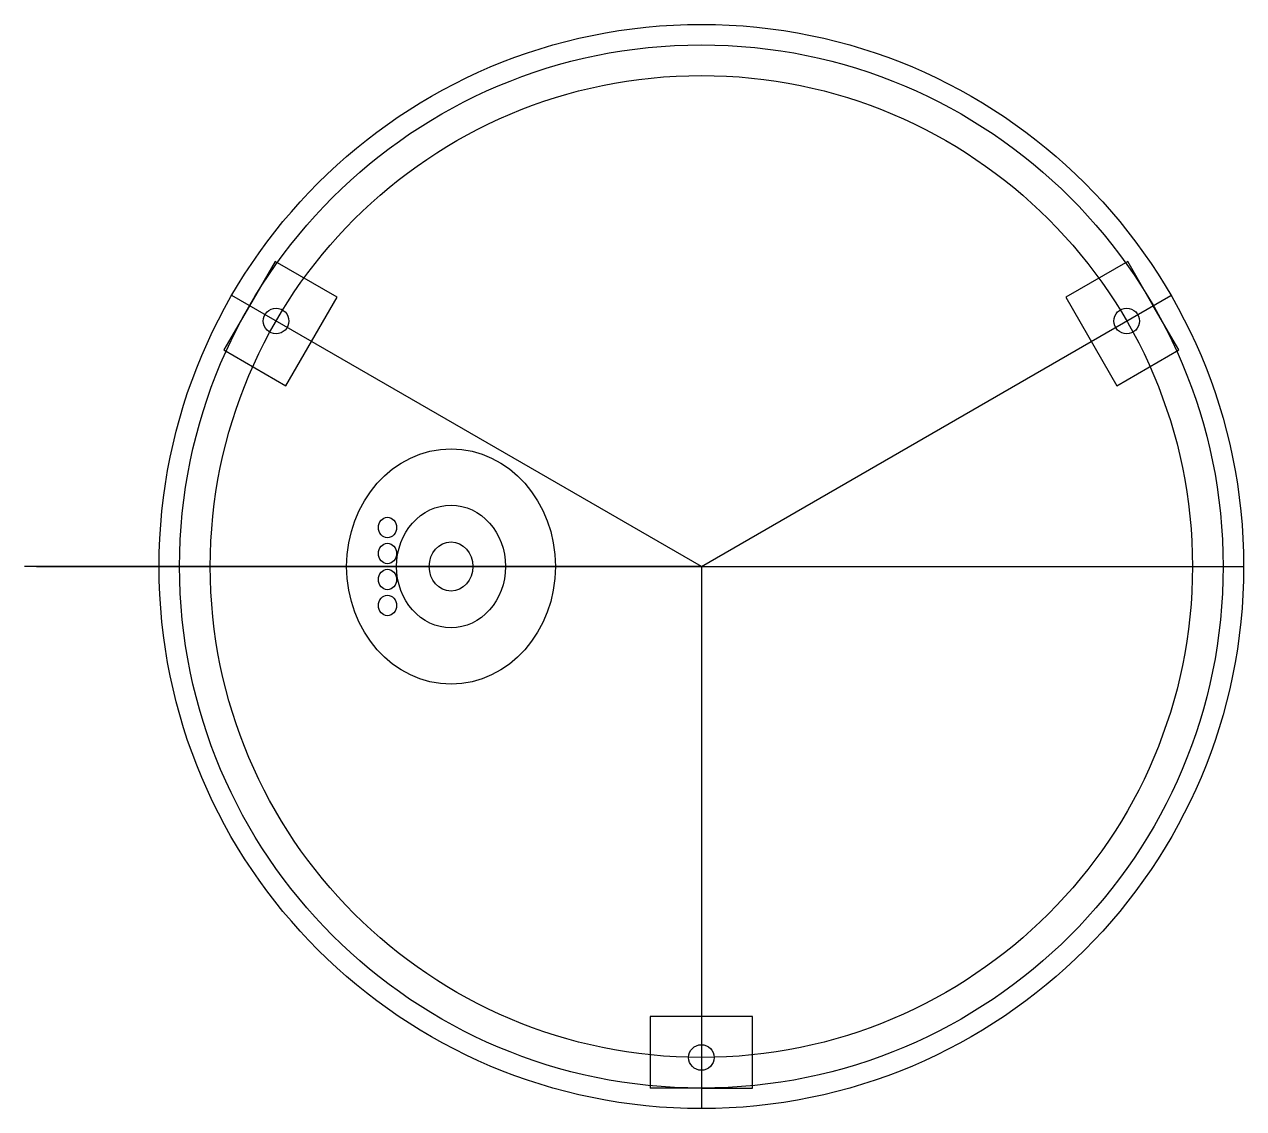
# Model space of a CAD drawing. Header units: centimetres. Extents: x -6.6 to 5.3, y -5.3 to 5.3.
import ezdxf

# ---------------------------------------------------------------- set-up
doc = ezdxf.new("R2010")
doc.units = ezdxf.units.CM
doc.header["$MEASUREMENT"] = 0
for name, color, linetype in [('Dome v2 v3_Sketch1', 7, 'Continuous'), ('Dome v2 v3_Sketch2', 7, 'Continuous'), ('Dome v2 v3_Sketch5', 7, 'Continuous'), ('Dome v2 v3_Sketch6', 7, 'Continuous')]:
    doc.layers.add(name, color=color, linetype=linetype)

msp = doc.modelspace()

# ---------------------------------------------------------------- linework, layer by layer
at = {"layer": 'Dome v2 v3_Sketch1'}
for p, q in [((-4.167, 2.983), (-4.417, 2.55)), ((-3.561, 2.633), (-4.167, 2.983)), ((4.167, 2.983), (3.561, 2.633)), ((4.417, 2.55), (4.167, 2.983)), ((0, 0), (-4.589, 2.649)), ((-4.061, 1.767), (-3.561, 2.633)), ((0, 0), (4.59, 2.65)), ((3.561, 2.633), (4.061, 1.767)), ((-4.417, 2.55), (-4.667, 2.117)), ((4.667, 2.117), (4.417, 2.55)), ((-4.667, 2.117), (-4.061, 1.767)), ((4.061, 1.767), (4.667, 2.117)), ((0, 0), (0, -5.3)), ((0, 0), (5.3, 0)), ((0, 0), (5.3, 0)), ((0.5, -4.4), (-0.5, -4.4)), ((-0.5, -4.4), (-0.5, -5.1)), ((0.5, -5.1), (0.5, -4.4)), ((0, -5.1), (-0.5, -5.1)), ((0, -5.1), (0.5, -5.1))]:
    msp.add_line(p, q, dxfattribs=at)
for centre, radius in [((0, 0), 5.3), ((0, 0), 5.1), ((0, 0), 4.8), ((-4.157, 2.4), 0.125), ((4.157, 2.4), 0.125), ((0, -4.8), 0.125)]:
    msp.add_circle(centre, radius, dxfattribs=at)
msp.add_point((0, 0), dxfattribs=at)
at = {"layer": 'Dome v2 v3_Sketch2'}
for p, q in [((-5.3, 0), (-6.5, 0)), ((0, 0), (-6.5, 0)), ((-5.1, 0), (-5.3, 0)), ((0, 0), (-5.3, 0)), ((0, 0), (-2.447, 0, 4.701)), ((0, 0, 6.5), (0, 0, 5.3)), ((0, 0), (0, 0, 6.5)), ((0, 0), (5.3, 0)), ((0, 0), (0, 0, 5.3)), ((0, 0, 5.1), (0, 0, 5.3))]:
    msp.add_line(p, q, dxfattribs=at)
at = {"layer": 'Dome v2 v3_Sketch2', "extrusion": (0, 1, 0)}
for radius in [6.5, 5.3, 5.1]:
    msp.add_arc((0, 0), radius, 0, 90, dxfattribs=at)
at = {"layer": 'Dome v2 v3_Sketch2'}
for p in [(-2.447, 0, 4.701), (0, 0)]:
    msp.add_point(p, dxfattribs=at)
at = {"layer": 'Dome v2 v3_Sketch5'}
msp.add_point((0, 0), dxfattribs=at)
at = {"layer": 'Dome v2 v3_Sketch6'}
msp.add_line((-0.277, 0, 5.831), (-6.617, 0, 2.53), dxfattribs=at)
at = {"layer": 'Dome v2 v3_Sketch6', "extrusion": (-0.461749, -1e-16, 0.887011)}
for centre, radius in [((0, 0, 5.3), 1.15), ((0, 0, 5.3), 0.6), ((-0.381, -0.7, 5.3), 0.1), ((0, 0, 5.3), 0.24), ((-0.127, -0.7, 5.3), 0.1), ((0.127, -0.7, 5.3), 0.1), ((0.381, -0.7, 5.3), 0.1)]:
    msp.add_circle(centre, radius, dxfattribs=at)
at = {"layer": 'Dome v2 v3_Sketch6'}
msp.add_point((-2.447, 0, 4.701), dxfattribs=at)
msp.add_point((-2.447, 0, 4.701), dxfattribs=at)

doc.saveas('drawing.dxf')
